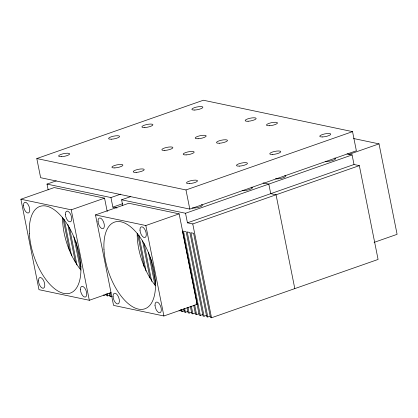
<?xml version="1.0" encoding="UTF-8"?>
<svg xmlns="http://www.w3.org/2000/svg" width="418" height="418" viewBox="0 0 418 418"><rect width="100%" height="100%" fill="white"/><g stroke="black" fill="none" stroke-linecap="round" stroke-linejoin="round"><path stroke-width="0.63" d="M36.805 158.553L203.373 100.231L352.546 131.633L356.371 150.778L189.803 209.099L40.63 177.702L36.805 158.553L185.979 189.955L352.546 131.633M48.159 189.845L47.009 184.098L56.2 180.884M111.12 292.647L89.316 300.281L38.973 289.684L20.9 199.229L54.215 187.567L104.552 198.163L107.227 211.539M20.9 199.229L71.238 209.826L104.552 198.163M47.009 184.098L110.942 197.557L120.739 194.124M122.746 205.541L121.596 199.799L130.782 196.58M110.942 197.557L112.855 207.129L122.652 203.697M95.487 214.93L128.801 203.263L179.139 213.859L197.212 304.314L163.903 315.982L113.56 305.386L95.487 214.93L145.825 225.527L179.139 213.859M348.737 154.477L379.027 143.876L397.1 234.331L374.084 242.388M121.596 199.799L185.529 213.258L352.102 154.932L354.015 164.509L359.339 165.627L378.086 259.447L211.518 317.769L210.453 317.544L193.618 233.301L190.953 232.737L207.788 316.985L210.238 316.123M185.529 213.258L187.442 222.831L354.015 164.509M187.442 222.831L192.771 223.949L359.339 165.627M106.271 294.585L104.432 295.228L103.366 295.003M106.182 293.76L106.564 295.678L107.63 295.902L109.464 295.254M109.124 293.159L109.762 296.346L110.822 296.571L112.05 296.143M179.019 310.929L181.469 310.067M180.764 309.461L181.151 311.373L182.217 311.598L184.662 310.741M183.706 308.86L184.343 312.047L185.409 312.272L187.86 311.415M187.055 307.726L188.074 312.831L189.14 313.056L191.59 312.199M190.399 306.598L191.805 313.62L192.87 313.845L195.321 312.988M193.748 305.469L195.535 314.404L196.601 314.629L199.046 313.772M182.431 230.945L199.261 315.188L200.326 315.412L202.777 314.555M200.326 315.412L183.497 231.17L186.156 231.729L202.991 315.971L204.057 316.196L206.508 315.339M353.539 138.51L379.027 143.876M347.034 153.866L352.102 154.932M263.121 182.896L268.816 184.092L270.728 193.67L276.058 194.788L294.8 288.608M112.855 207.129L116.998 208.002M195.943 304.048L197.212 304.314M207.788 316.985L206.722 316.76L189.887 232.512L187.222 231.953L204.057 316.196M185.979 189.955L189.803 209.099M192.771 223.949L211.518 317.769M194.689 305.056L196.601 314.629M191.339 306.185L192.87 313.845M187.99 307.314L189.14 313.056M184.646 308.442L185.409 312.272M181.83 309.686L182.217 311.598M145.825 225.527L163.903 315.982M150.423 257.222L155.653 283.388M148.468 252.529L154.968 285.081M144.142 243.673L151.666 281.324M142.569 240.893L149.968 277.913M138.886 235.229L146.028 270.969M137.564 233.73L144.194 266.914M110.059 292.746L110.822 296.571M107.118 293.347L107.63 295.902M71.238 209.826L89.316 300.281M75.71 240.883L80.94 267.05M73.882 236.828L80.381 269.38M69.43 227.335L76.954 264.991M67.857 224.555L75.381 262.211M64.299 219.528L71.567 255.905M63.108 218.666L69.482 250.575M155.543 285.808A45.917 22.123 70.7 0 1 137.198 233.636M80.956 270.112A45.917 22.123 70.7 0 1 62.622 217.297M334.781 158.009A5.638 1.385 -11.3 0 1 333.099 160.272A5.638 1.385 -11.3 0 1 325.45 161.275M284.81 175.508A5.638 1.385 -11.3 0 1 283.127 177.77A5.638 1.385 -11.3 0 1 275.483 178.773M201.523 204.668A5.638 1.385 -11.3 0 1 199.841 206.931A5.638 1.385 -11.3 0 1 192.196 207.934M251.495 187.175A5.638 1.385 -11.3 0 1 249.812 189.432A5.638 1.385 -11.3 0 1 242.168 190.441M155.01 305.417A5.638 2.717 70.7 0 0 159.974 312.748A5.638 2.717 70.7 0 0 159.519 304.064A5.638 2.717 70.7 0 0 155.01 305.417M103.972 249.217A45.917 22.123 70.7 0 0 144.409 308.944A45.917 22.123 70.7 0 0 140.704 238.203A45.917 22.123 70.7 0 0 103.972 249.217M98.026 221.357A5.638 2.717 70.7 0 0 102.995 228.693A5.638 2.717 70.7 0 0 102.541 220.004A5.638 2.717 70.7 0 0 98.026 221.357M139.978 230.187A5.638 2.717 70.7 0 0 144.947 237.523A5.638 2.717 70.7 0 0 144.487 228.834A5.638 2.717 70.7 0 0 139.978 230.187M113.059 296.587A5.638 2.717 70.7 0 0 118.028 303.917A5.638 2.717 70.7 0 0 117.573 295.233A5.638 2.717 70.7 0 0 113.059 296.587M80.423 289.716A5.638 2.717 70.7 0 0 85.392 297.052A5.638 2.717 70.7 0 0 84.938 288.363A5.638 2.717 70.7 0 0 80.423 289.716M29.385 233.516A45.917 22.123 70.7 0 0 69.822 293.243A45.917 22.123 70.7 0 0 66.117 222.501A45.917 22.123 70.7 0 0 29.385 233.516M23.445 205.656A5.638 2.717 70.7 0 0 28.408 212.992A5.638 2.717 70.7 0 0 27.954 204.303A5.638 2.717 70.7 0 0 23.445 205.656M65.391 214.486A5.638 2.717 70.7 0 0 70.36 221.822A5.638 2.717 70.7 0 0 69.905 213.133A5.638 2.717 70.7 0 0 65.391 214.486M38.477 280.886A5.638 2.717 70.7 0 0 43.441 288.221A5.638 2.717 70.7 0 0 42.986 279.532A5.638 2.717 70.7 0 0 38.477 280.886M136.153 172.394A5.638 1.385 -11.3 0 0 144.231 169.567A5.638 1.385 -11.3 0 0 135.719 170.037A5.638 1.385 -11.3 0 0 136.153 172.394M186.125 154.895A5.638 1.385 -11.3 0 0 194.203 152.068A5.638 1.385 -11.3 0 0 185.691 152.539A5.638 1.385 -11.3 0 0 186.125 154.895M219.44 143.233A5.638 1.385 -11.3 0 0 227.517 140.406A5.638 1.385 -11.3 0 0 219.006 140.876A5.638 1.385 -11.3 0 0 219.44 143.233M269.411 125.734A5.638 1.385 -11.3 0 0 277.489 122.908A5.638 1.385 -11.3 0 0 268.978 123.378A5.638 1.385 -11.3 0 0 269.411 125.734M248.104 121.251A5.638 1.385 -11.3 0 0 256.182 118.419A5.638 1.385 -11.3 0 0 247.665 118.895A5.638 1.385 -11.3 0 0 248.104 121.251M198.132 138.745A5.638 1.385 -11.3 0 0 206.21 135.918A5.638 1.385 -11.3 0 0 197.693 136.388A5.638 1.385 -11.3 0 0 198.132 138.745M164.817 150.412A5.638 1.385 -11.3 0 0 172.895 147.58A5.638 1.385 -11.3 0 0 164.379 148.056A5.638 1.385 -11.3 0 0 164.817 150.412M114.846 167.905A5.638 1.385 -11.3 0 0 122.923 165.079A5.638 1.385 -11.3 0 0 114.407 165.554A5.638 1.385 -11.3 0 0 114.846 167.905M61.566 156.693A5.638 1.385 -11.3 0 0 69.649 153.866A5.638 1.385 -11.3 0 0 61.132 154.336A5.638 1.385 -11.3 0 0 61.566 156.693M111.538 139.199A5.638 1.385 -11.3 0 0 119.616 136.367A5.638 1.385 -11.3 0 0 111.104 136.843A5.638 1.385 -11.3 0 0 111.538 139.199M144.853 127.532A5.638 1.385 -11.3 0 0 152.931 124.705A5.638 1.385 -11.3 0 0 144.419 125.175A5.638 1.385 -11.3 0 0 144.853 127.532M194.825 110.033A5.638 1.385 -11.3 0 0 202.902 107.207A5.638 1.385 -11.3 0 0 194.391 107.677A5.638 1.385 -11.3 0 0 194.825 110.033M322.686 136.947A5.638 1.385 -11.3 0 0 330.769 134.121A5.638 1.385 -11.3 0 0 322.252 134.596A5.638 1.385 -11.3 0 0 322.686 136.947M272.719 154.446A5.638 1.385 -11.3 0 0 280.797 151.619A5.638 1.385 -11.3 0 0 272.28 152.089A5.638 1.385 -11.3 0 0 272.719 154.446M239.404 166.113A5.638 1.385 -11.3 0 0 247.482 163.281A5.638 1.385 -11.3 0 0 238.965 163.757A5.638 1.385 -11.3 0 0 239.404 166.113M189.432 183.606A5.638 1.385 -11.3 0 0 197.51 180.78A5.638 1.385 -11.3 0 0 188.993 181.25A5.638 1.385 -11.3 0 0 189.432 183.606"/></g></svg>
